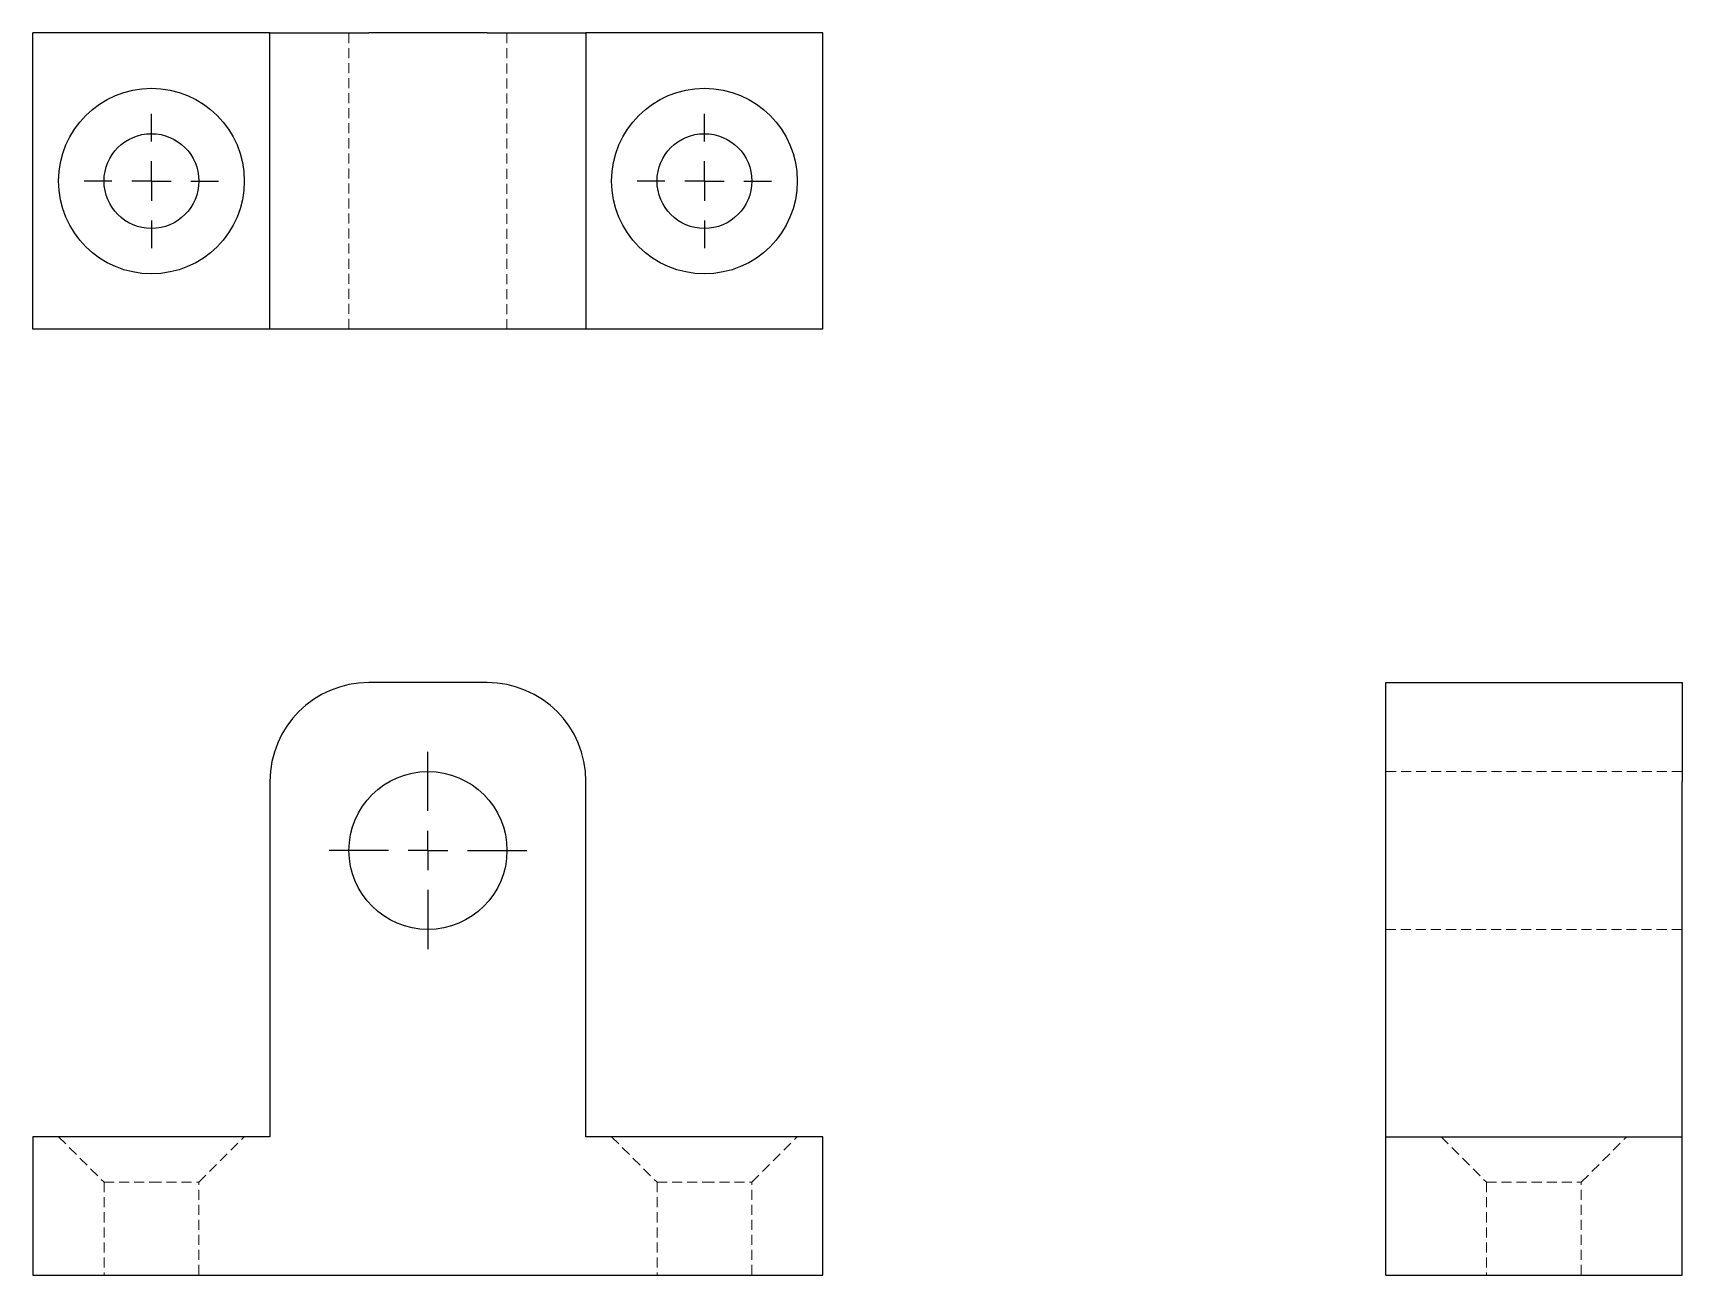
# Model space of a CAD drawing. Header units: millimetres. Extents: x 33 to 242, y 20 to 177.
import ezdxf

# ---------------------------------------------------------------- set-up
doc = ezdxf.new("R2010")
doc.units = ezdxf.units.MM
doc.linetypes.add('HIDDEN', pattern=[1.905, 1.27, -0.635])
doc.layers.add('10', color=7, linetype='Continuous')

# ---------------------------------------------------------------- blocks, each defined once
blk = doc.blocks.new('SW_CENTERMARKSYMBOL_0')
at = {"layer": '10', "color": 0}
for p, q in [((0, 5), (0, 12.5)), ((0, 0), (0, 2.5)), ((-5, 0), (-12.5, 0)), ((0, 0), (-2.5, 0)), ((0, 0), (0, -2.5)), ((0, 0), (2.5, 0)), ((5, 0), (12.5, 0)), ((0, -5), (0, -12.5))]:
    blk.add_line(p, q, dxfattribs=at)
blk = doc.blocks.new('SW_CENTERMARKSYMBOL_1')
at = {"layer": '10', "color": 0}
for p, q in [((0, 5), (0, 8.5)), ((0, 0), (0, 2.5)), ((-5, 0), (-8.5, 0)), ((0, 0), (-2.5, 0)), ((0, 0), (0, -2.5)), ((0, 0), (2.5, 0)), ((5, 0), (8.5, 0)), ((0, -5), (0, -8.5))]:
    blk.add_line(p, q, dxfattribs=at)
blk = doc.blocks.new('SW_CENTERMARKSYMBOL_2')
at = {"layer": '10', "color": 0}
for p, q in [((0, 5), (0, 8.5)), ((0, 0), (0, 2.5)), ((-5, 0), (-8.5, 0)), ((0, 0), (-2.5, 0)), ((0, 0), (0, -2.5)), ((0, 0), (2.5, 0)), ((5, 0), (8.5, 0)), ((0, -5), (0, -8.5))]:
    blk.add_line(p, q, dxfattribs=at)

msp = doc.modelspace()

# ---------------------------------------------------------------- linework, layer by layer
at = {"color": 7, "linetype": 'Continuous', "lineweight": 25}
for p, q in [((33, 139.25), (33, 176.75)), ((63, 176.75), (33, 176.75)), ((63, 139.25), (63, 176.75)), ((63, 176.75), (75.5, 176.75)), ((90.5, 176.75), (75.5, 176.75)), ((90.5, 176.75), (103, 176.75)), ((103, 176.75), (103, 139.25)), ((133, 176.75), (103, 176.75)), ((133, 139.25), (133, 176.75)), ((63, 139.25), (33, 139.25)), ((75.5, 139.25), (63, 139.25)), ((90.5, 139.25), (75.5, 139.25)), ((103, 139.25), (90.5, 139.25)), ((133, 139.25), (103, 139.25)), ((90.5, 94.5), (75.5, 94.5)), ((204.25, 94.5), (241.75, 94.5)), ((204.25, 82), (204.25, 94.5)), ((241.75, 94.5), (241.75, 82)), ((63, 82), (63, 37)), ((103, 37), (103, 82)), ((204.25, 37), (204.25, 82)), ((241.75, 37), (241.75, 82)), ((63, 37), (33, 37)), ((33, 37), (33, 19.5)), ((133, 37), (103, 37)), ((133, 19.5), (133, 37)), ((204.25, 19.5), (204.25, 37)), ((204.25, 37), (241.75, 37)), ((241.75, 19.5), (241.75, 37)), ((33, 19.5), (133, 19.5)), ((204.25, 19.5), (241.75, 19.5))]:
    msp.add_line(p, q, dxfattribs=at)
at = {"color": 7, "linetype": 'HIDDEN', "lineweight": 18}
for p, q in [((73, 176.75), (73, 139.25)), ((93, 139.25), (93, 176.75)), ((241.75, 83.25), (204.25, 83.25)), ((204.25, 63.25), (241.75, 63.25)), ((36.25, 37), (42, 31.25)), ((54, 31.25), (59.75, 37)), ((106.25, 37), (112, 31.25)), ((124, 31.25), (129.75, 37)), ((211.25, 37), (217, 31.25)), ((229, 31.25), (234.75, 37)), ((42, 31.25), (48, 31.25)), ((42, 31.25), (42, 19.5)), ((48, 31.25), (54, 31.25)), ((54, 19.5), (54, 31.25)), ((112, 31.25), (118, 31.25)), ((112, 31.25), (112, 19.5)), ((118, 31.25), (124, 31.25)), ((124, 19.5), (124, 31.25)), ((217, 31.25), (229, 31.25)), ((217, 31.25), (217, 19.5)), ((229, 19.5), (229, 31.25))]:
    msp.add_line(p, q, dxfattribs=at)
at = {"color": 7, "linetype": 'Continuous', "lineweight": 25}
for centre, radius in [((48, 158), 11.75), ((118, 158), 11.75), ((48, 158), 6), ((118, 158), 6), ((83, 73.25), 10)]:
    msp.add_circle(centre, radius, dxfattribs=at)
for centre, start, end in [((75.5, 82), 90, 180), ((90.5, 82), 0, 90)]:
    msp.add_arc(centre, 12.5, start, end, dxfattribs=at)

# ---------------------------------------------------------------- block references
at = {"layer": '10'}
for name, p in [('SW_CENTERMARKSYMBOL_2', (48, 158)), ('SW_CENTERMARKSYMBOL_1', (118, 158)), ('SW_CENTERMARKSYMBOL_0', (83, 73.25))]:
    msp.add_blockref(name, p, dxfattribs=at)

doc.saveas('drawing.dxf')
